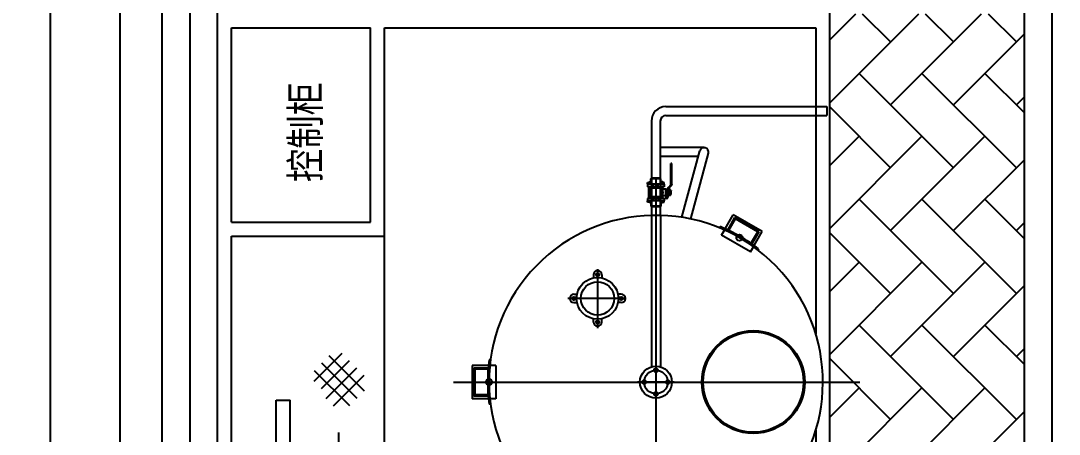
# Model space of a CAD drawing. Extents: x -59142 to 322364, y -122476 to 91021.
# Drawn here: x -14442 to -10709, y 64659 to 66147 of the extents above; entities that cross this region are included whole.
import ezdxf

# ---------------------------------------------------------------- set-up
doc = ezdxf.new("R2010")
doc.units = 0
doc.header["$LTSCALE"] = 1000
doc.header["$MEASUREMENT"] = 0
doc.layers.add('EQUIPMENT', color=171, linetype='Continuous')
doc.styles.add('st1', font='geditxt.shx', dxfattribs={"bigfont": 'hztxt1.shx'})
doc.styles.get("Standard").update_dxf_attribs({"font": 'gbenor.shx', "bigfont": 'gbcbig.shx'})
doc.dimstyles.get("Standard").update_dxf_attribs({"dimscale": 100, "dimtxt": 3.5, "dimasz": 1, "dimexe": 2.5, "dimexo": 3, "dimgap": 1.5, "dimtad": 1, "dimdec": 0, "dimzin": 0, "dimdsep": 46, "dimtxsty": 'Standard', "dimblk": 'ARCHTICK', "dimcen": 0.09, "dimadec": 0, "dimazin": 0, "dimtfac": 1, "dimtdec": 0, "dimtix": 1, "dimtmove": 2, "dimatfit": 3, "dimfxl": 1, "dimtolj": 1, "dimtzin": 0, "dimarcsym": 0})

# ---------------------------------------------------------------- blocks, each defined once
blk = doc.blocks.new('A$C057769C0')
at = {"layer": 'EQUIPMENT', "linetype": 'Continuous'}
for p, q in [((6950, 1299.5), (6950, 9599.5)), ((9150, 599.5), (9150, 9599.5)), ((9850, 599.5), (9850, 9599.5)), ((9150, 5705.9), (9243.6, 5799.5)), ((9150, 5479.6), (9469.9, 5799.5)), ((9267.3, 5799.5), (9368.6, 5698.2)), ((9368.6, 5471.9), (9696.2, 5799.5)), ((9493.6, 5799.5), (9594.9, 5698.2)), ((9719.8, 5799.5), (9821.1, 5698.2)), ((7000, 5049.5), (7000, 5749.5)), ((7000, 5749.5), (7500, 5749.5)), ((7500, 5049.5), (7500, 5749.5)), ((7550, 1349.5), (7550, 5749.5)), ((7550, 5749.5), (9100, 5749.5)), ((9100, 5749.5), (9100, 4648.3)), ((9594.9, 5471.9), (9850, 5727.1)), ((9255.5, 5585.1), (9594.9, 5245.7)), ((9481.7, 5585.1), (9821.1, 5245.7)), ((9708, 5585.1), (9850, 5443.1)), ((9821.1, 5471.9), (9850, 5500.8)), ((8561.2, 5465.7), (9140, 5465.7)), ((9140, 5465.7), (9140, 5433.7)), ((9150, 5464.3), (9368.6, 5245.7)), ((8561.2, 5433.7), (9140, 5433.7)), ((9150, 5253.3), (9255.5, 5358.8)), ((9150, 5027.1), (9481.7, 5358.8)), ((9368.6, 5019.4), (9708, 5358.8)), ((8698.6, 5318), (8541.2, 5318)), ((8677.8, 5286), (8541.2, 5286)), ((9594.9, 5019.4), (9850, 5274.5)), ((9255.5, 5132.5), (9594.9, 4793.1)), ((9481.7, 5132.5), (9821.1, 4793.1)), ((9708, 5132.5), (9850, 4990.5)), ((7000, 5049.5), (7500, 5049.5)), ((9821.1, 5019.4), (9850, 5048.2)), ((9150, 5011.7), (9368.6, 4793.1)), ((7000, 4999.5), (7550, 4999.5)), ((7000, 1349.5), (7000, 4999.5)), ((9150, 4800.8), (9255.5, 4906.3)), ((9150, 4574.5), (9481.7, 4906.3)), ((9368.6, 4566.8), (9708, 4906.3)), ((9594.9, 4566.8), (9850, 4822)), ((9255.5, 4680), (9594.9, 4340.6)), ((9481.7, 4680), (9821.1, 4340.6)), ((9708, 4680), (9850, 4538)), ((9821.1, 4566.8), (9850, 4595.7)), ((9150, 4559.2), (9368.6, 4340.6)), ((9150, 4348.2), (9255.5, 4453.7)), ((9150, 4122), (9481.7, 4453.7)), ((9368.6, 4114.3), (9708, 4453.7)), ((7161, 4215.3), (7161, 4409.5)), ((7161, 4409.5), (7211, 4409.5)), ((7211, 3938.5), (7211, 4409.5)), ((9594.9, 4114.3), (9850, 4369.4)), ((9100, 4301.2), (9100, 2797.9))]:
    blk.add_line(p, q, dxfattribs=at)
at = {"layer": 'EQUIPMENT'}
for p, q in [((8509.2, 5413.7), (8509.2, 5076.9)), ((8541.2, 5413.7), (8541.2, 5077)), ((8619.2, 5067.4), (8683.2, 5306.2)), ((8650.7, 5061.5), (8714.1, 5297.9)), ((8582.3, 5261.1), (8578.9, 5261.1)), ((8525.6, 5202.2), (8525.6, 3759.4)), ((8774.4, 5025.6), (8803.7, 5076.3)), ((8907.6, 5016.3), (8803.7, 5076.3)), ((8509.6, 5074.5), (8509.6, 4529.9)), ((8541.6, 5074.5), (8541.6, 4529.9)), ((8783.4, 5021.6), (8809.6, 5067.1)), ((8787, 5020), (8811.1, 5061.6)), ((8896.7, 5016.8), (8809.6, 5067.1)), ((8891.2, 5015.4), (8811.1, 5061.6)), ((8753.7, 5029.7), (8756.2, 5034.1)), ((8761.2, 5002.7), (8771.9, 5021.2)), ((8865.1, 4942.7), (8761.2, 5002.7)), ((8867.1, 4973.7), (8891.2, 5015.4)), ((8870.4, 4971.4), (8896.7, 5016.8)), ((8878.3, 4965.6), (8907.6, 5016.3)), ((8865.1, 4942.7), (8875.8, 4961.2)), ((8892.2, 4949.7), (8894.8, 4954.1)), ((8300.6, 4860.8), (8300.6, 4849.3)), ((8315.6, 4881.3), (8315.6, 4668.2)), ((8330.6, 4860.8), (8330.6, 4849.3)), ((8230.6, 4790.8), (8242.2, 4790.8)), ((8400.6, 4790.8), (8389.1, 4790.8)), ((8418.8, 4775.8), (8208.8, 4775.8)), ((8230.6, 4760.8), (8242.2, 4760.8)), ((8400.6, 4760.8), (8389.1, 4760.8)), ((8300.6, 4690.8), (8300.6, 4702.4)), ((8330.6, 4690.8), (8330.6, 4702.4)), ((7931, 4554.7), (7926, 4554.7)), ((7924.2, 4534.7), (7865.6, 4534.7)), ((7865.6, 4534.7), (7865.6, 4414.7)), ((7923.1, 4525), (7870.6, 4525)), ((7870.6, 4525), (7870.6, 4424.5)), ((7922.7, 4521), (7874.6, 4521)), ((7874.6, 4521), (7874.6, 4428.5)), ((7950.6, 4534.7), (7929.2, 4534.7)), ((7950.6, 4534.7), (7950.6, 4414.7)), ((7798.4, 4474.5), (9258.5, 4474.5)), ((8591.6, 4474.7), (8458.8, 4474.7)), ((7924.2, 4414.7), (7865.6, 4414.7)), ((7923.1, 4424.5), (7870.6, 4424.5)), ((7922.7, 4428.5), (7874.6, 4428.5)), ((7950.6, 4414.7), (7929.2, 4414.7)), ((7931, 4394.7), (7926, 4394.7))]:
    blk.add_line(p, q, dxfattribs=at)
at = {"layer": 'EQUIPMENT', "ltscale": 8}
for p, q in [((8578.9, 5186.5), (8578.9, 5261.1)), ((8582.3, 5186.5), (8582.3, 5261.1)), ((8495.7, 5188.4), (8495.7, 5192.9)), ((8495.7, 5192.9), (8509.7, 5192.9)), ((8509.7, 5188.4), (8495.7, 5188.4)), ((8497.9, 5186.3), (8497.9, 5188.2)), ((8497.9, 5188.2), (8508, 5188.2)), ((8499.8, 5192.9), (8499.8, 5195.4)), ((8499.8, 5195.4), (8506.8, 5195.4)), ((8500, 5188.5), (8500, 5192.6)), ((8505.9, 5188.8), (8505.9, 5192.6)), ((8506, 5186.2), (8506.5, 5192.9)), ((8506.7, 5195.4), (8507.5, 5205.3)), ((8506.8, 5195.4), (8506.8, 5192.9)), ((8507.5, 5205.3), (8510.1, 5207.7)), ((8542.9, 5205.3), (8507.5, 5205.3)), ((8508, 5188.2), (8508, 5186.3)), ((8509.7, 5192.9), (8509.7, 5188.4)), ((8540.6, 5207.7), (8510.1, 5207.7)), ((8542.9, 5205.3), (8540.6, 5207.7)), ((8554.8, 5192.9), (8540.8, 5192.9)), ((8540.8, 5192.9), (8540.8, 5188.4)), ((8540.8, 5188.4), (8554.8, 5188.4)), ((8542.4, 5188.2), (8542.4, 5186.3)), ((8552.6, 5188.2), (8542.4, 5188.2)), ((8543.7, 5195.4), (8542.9, 5205.3)), ((8543.6, 5195.4), (8543.6, 5192.9)), ((8550.6, 5195.4), (8543.6, 5195.4)), ((8544.5, 5188.8), (8544.5, 5192.6)), ((8550.4, 5188.5), (8550.4, 5192.6)), ((8550.6, 5192.9), (8550.6, 5195.4)), ((8552.6, 5186.3), (8552.6, 5188.2)), ((8554.8, 5188.4), (8554.8, 5192.9)), ((8494.7, 5186.2), (8494.7, 5177.6)), ((8555.7, 5186.2), (8494.7, 5186.2)), ((8555.7, 5177.6), (8494.7, 5177.6)), ((8508, 5186.3), (8497.9, 5186.3)), ((8500.1, 5135.6), (8500.1, 5177.6)), ((8507.1, 5135.6), (8507.1, 5177.6)), ((8543.6, 5172.1), (8507.1, 5172.1)), ((8517.2, 5177.6), (8517.2, 5186.2)), ((8533.2, 5177.6), (8533.2, 5186.2)), ((8541.2, 5158.5), (8541.2, 5154.3)), ((8552.1, 5158.5), (8541.2, 5158.5)), ((8541.2, 5154.3), (8552.1, 5154.3)), ((8542.4, 5186.3), (8552.6, 5186.3)), ((8543.6, 5158.5), (8543.6, 5177.6)), ((8543.6, 5135.6), (8543.6, 5154.3)), ((8544.5, 5186.2), (8544.4, 5186.3)), ((8550.6, 5158.5), (8550.6, 5177.6)), ((8561.3, 5168.2), (8550.6, 5168.2)), ((8550.6, 5135.6), (8550.6, 5154.3)), ((8552.1, 5154.3), (8552.1, 5158.5)), ((8555.7, 5186.2), (8555.7, 5177.6)), ((8561.3, 5144.9), (8561.3, 5168.2)), ((8565.2, 5166.9), (8561.3, 5166.9)), ((8565.2, 5166.3), (8565.2, 5140.6)), ((8567.9, 5172.5), (8577.3, 5180.9)), ((8570.7, 5168), (8568.5, 5168)), ((8568.5, 5167.5), (8568.5, 5139.8)), ((8570.1, 5171.2), (8579.3, 5179.5)), ((8570.7, 5145.1), (8570.7, 5168)), ((8577.6, 5166.9), (8570.7, 5166.9)), ((8577.6, 5162.7), (8570.7, 5162.7)), ((8577.6, 5146.2), (8577.6, 5166.9)), ((8580.1, 5163.4), (8577.6, 5163.4)), ((8580.8, 5162.5), (8577.6, 5162.5)), ((8583.1, 5186.5), (8578.1, 5186.5)), ((8578.9, 5186.5), (8578.9, 5184.6)), ((8580.1, 5149.6), (8580.1, 5163.4)), ((8580.1, 5163.4), (8580.8, 5162.5)), ((8580.8, 5150.5), (8580.8, 5162.5)), ((8582.2, 5186.5), (8582.2, 5185.8)), ((8494.7, 5135.6), (8494.7, 5126.9)), ((8555.7, 5135.6), (8494.7, 5135.6)), ((8555.7, 5126.9), (8494.7, 5126.9)), ((8495.6, 5122.3), (8495.6, 5126.8)), ((8495.6, 5126.8), (8509.6, 5126.8)), ((8509.6, 5122.3), (8495.6, 5122.3)), ((8499.7, 5122.4), (8499.7, 5126.5)), ((8505.6, 5122.7), (8505.6, 5126.5)), ((8506, 5126.9), (8506, 5126.8)), ((8506.3, 5122.3), (8507.5, 5107.9)), ((8543.6, 5141.1), (8507.1, 5141.1)), ((8509.6, 5126.8), (8509.6, 5122.3)), ((8517.2, 5135.6), (8517.2, 5126.9)), ((8533.2, 5135.6), (8533.2, 5126.9)), ((8554.8, 5126.8), (8540.8, 5126.8)), ((8540.8, 5126.8), (8540.8, 5122.3)), ((8540.8, 5122.3), (8554.8, 5122.3)), ((8544.1, 5122.3), (8542.9, 5107.9)), ((8544.5, 5126.9), (8544.4, 5126.8)), ((8544.8, 5122.7), (8544.8, 5126.5)), ((8561.3, 5144.9), (8550.6, 5144.9)), ((8550.7, 5122.4), (8550.7, 5126.5)), ((8554.8, 5122.3), (8554.8, 5126.8)), ((8555.7, 5135.6), (8555.7, 5126.9)), ((8562.7, 5138.1), (8558.4, 5138.1)), ((8558.4, 5138.1), (8558.4, 5134.8)), ((8563.5, 5134.8), (8558.4, 5134.8)), ((8565.2, 5146.2), (8561.3, 5146.2)), ((8570.7, 5145.1), (8568.5, 5145.1)), ((8577.6, 5150.3), (8570.7, 5150.3)), ((8577.6, 5146.2), (8570.7, 5146.2)), ((8580.8, 5150.5), (8577.6, 5150.5)), ((8580.1, 5149.6), (8577.6, 5149.6)), ((8580.1, 5149.6), (8580.8, 5150.5)), ((8542.9, 5107.9), (8507.5, 5107.9)), ((8507.5, 5107.9), (8510.1, 5105.4)), ((8540.6, 5105.4), (8510.1, 5105.4)), ((8542.9, 5107.9), (8540.6, 5105.4)), ((7297.2, 4478.5), (7397.7, 4579.1)), ((7350.2, 4570), (7477.3, 4442.9)), ((7297.2, 4516.9), (7424.3, 4389.9)), ((7323.7, 4452), (7424.3, 4552.6)), ((7323.7, 4543.5), (7450.8, 4416.4)), ((7339.9, 4415.2), (7450.8, 4526)), ((7366.5, 4388.7), (7477.3, 4499.5))]:
    blk.add_line(p, q, dxfattribs=at)
at = {"layer": 'EQUIPMENT', "ltscale": 10}
blk.add_line((7386, 4110.9), (7386, 4293.2), dxfattribs=at)
at = {"layer": 'EQUIPMENT', "ltscale": 0.5}
blk.add_lwpolyline([(6850, 500), (9950, 500), (9950, 15399.5), (6850, 15399.5), (6850, 500)], dxfattribs=at)
at = {"layer": 'EQUIPMENT'}
for centre, radius in [((8825.6, 4994.3), 11), ((8315.6, 4860.8), 6), ((8315.6, 4775.8), 75), ((8315.6, 4775.8), 60), ((8230.6, 4775.8), 6), ((8400.6, 4775.8), 6), ((8315.6, 4690.8), 6), ((8875.6, 4474.7), 180.5), ((8525.6, 4474.7), 57.5), ((8525.6, 4474.7), 42.5), ((8525.6, 4517.2), 7), ((7925.6, 4474.7), 11), ((8483.1, 4474.7), 7), ((8568.1, 4474.7), 7), ((8525.6, 4432.2), 7)]:
    blk.add_circle(centre, radius, dxfattribs=at)
at = {"layer": 'EQUIPMENT', "linetype": 'Continuous'}
blk.add_circle((8875.6, 4474.7), 185, dxfattribs=at)
for centre, radius, start, end in [((8561.2, 5413.7), 52, 90, 180), ((8561.2, 5413.7), 20, 90, 180), ((8698.6, 5302), 16, 345, 165), ((8525.6, 4474.7), 600, 317.9543, 313.5763), ((8525.6, 4474.7), 605, 52.4014, 67.5986), ((8525.6, 4474.7), 605, 172.4014, 187.5986)]:
    blk.add_arc(centre, radius, start, end, dxfattribs=at)
at = {"layer": 'EQUIPMENT', "ltscale": 8}
for centre, radius, start, end in [((8573.5, 5166.3), 8.29, 132.0953, 180), ((8573.5, 5167.5), 4.97, 132.0953, 180), ((8573.9, 5184.6), 4.97, 312.0953, 0), ((8573.9, 5185.8), 8.29, 312.0953, 0), ((8562.7, 5140.6), 2.49, 270, 0), ((8563.5, 5139.8), 4.97, 270, 0)]:
    blk.add_arc(centre, radius, start, end, dxfattribs=at)
at = {"layer": 'EQUIPMENT'}
for centre, start, end in [((8315.6, 4860.8), 0, 180), ((8230.6, 4775.8), 90, 270), ((8400.6, 4775.8), 270, 90), ((8315.6, 4690.8), 180, 0)]:
    blk.add_arc(centre, 15, start, end, dxfattribs=at)
at = {"layer": 'EQUIPMENT', "style": 'st1'}
blk.add_text('控制柜', height=120, rotation=90, dxfattribs=at).set_placement((7329.5, 5194.2))
blk = doc.blocks.new('_ArchTick')
at = {"color": 0, "linetype": 'ByBlock', "const_width": 0.4}
blk.add_lwpolyline([(-0.5, -0.5), (0.5, 0.5)], dxfattribs=at)
blk = doc.blocks.new('*D1609')
at = {"color": 0, "lineweight": -2, "transparency": 16777216}
for p, q in [((-14334.3, 26922.1), (-14334.3, 81872.1)), ((-9984.3, 26922.1), (-9984.3, 81872.1)), ((-14334.3, 81622.1), (-9984.3, 81622.1))]:
    blk.add_line(p, q, dxfattribs=at)
at = {"layer": 'Defpoints', "color": 0, "transparency": 16777216}
for p in [(-9984.3, 81622.1), (-14334.3, 26622.1), (-9984.3, 26622.1)]:
    blk.add_point(p, dxfattribs=at)
at = {"color": 0, "lineweight": -2, "transparency": 16777216, "xscale": 100, "yscale": 100, "zscale": 100, "rotation": 180}
blk.add_blockref('_ArchTick', (-14334.3, 81622.1), dxfattribs=at)
at = {"color": 0, "lineweight": -2, "transparency": 16777216, "xscale": 100, "yscale": 100, "zscale": 100}
blk.add_blockref('_ArchTick', (-9984.3, 81622.1), dxfattribs=at)
at = {"color": 0, "transparency": 16777216, "insert": (-12159.3, 81947.1), "char_height": 350, "attachment_point": 5}
blk.add_mtext('\\A1;4350', dxfattribs=at)

msp = doc.modelspace()

# ---------------------------------------------------------------- linework, layer by layer
at = {"layer": 'EQUIPMENT', "color": 251}
msp.add_lwpolyline([(-11284.3, 60872.1), (-11134.3, 60872.1), (-11134.3, 60622.1), (-14084.3, 60622.1), (-14084.3, 75871.6), (-18784.7, 75871.6), (-18784.7, 75222.1), (-20134.3, 75222.1), (-20134.3, 76172.1), (-19984.3, 76172.1), (-19984.3, 75372.1), (-18934.7, 75372.1), (-18934.7, 76172.1), (-18784.7, 76172.1), (-18784.7, 76021.6), (-11134.3, 76021.6), (-11134.3, 75771.6), (-11284.3, 75771.6), (-11284.3, 75871.6), (-13934.3, 75871.6), (-13934.3, 60772.1), (-11284.3, 60772.1), (-11284.3, 60872.1)], dxfattribs=at)

# ---------------------------------------------------------------- block references
at = {"layer": 'EQUIPMENT'}
msp.add_blockref('A$C057769C0', (-20684.3, 60372.1), dxfattribs=at)

# ---------------------------------------------------------------- dimensions: what is measured, and where the dimension line sits
dim = msp.add_linear_dim(base=(-9984.3, 81622.1), p1=(-14334.3, 26622.1), p2=(-9984.3, 26622.1), dimstyle='Standard', override={"dimarcsym": 1})
dim.commit()
dim.dimension.update_dxf_attribs({"geometry": '*D1609', "text_midpoint": (-12159.3, 81947.1)})

doc.saveas('drawing.dxf')
